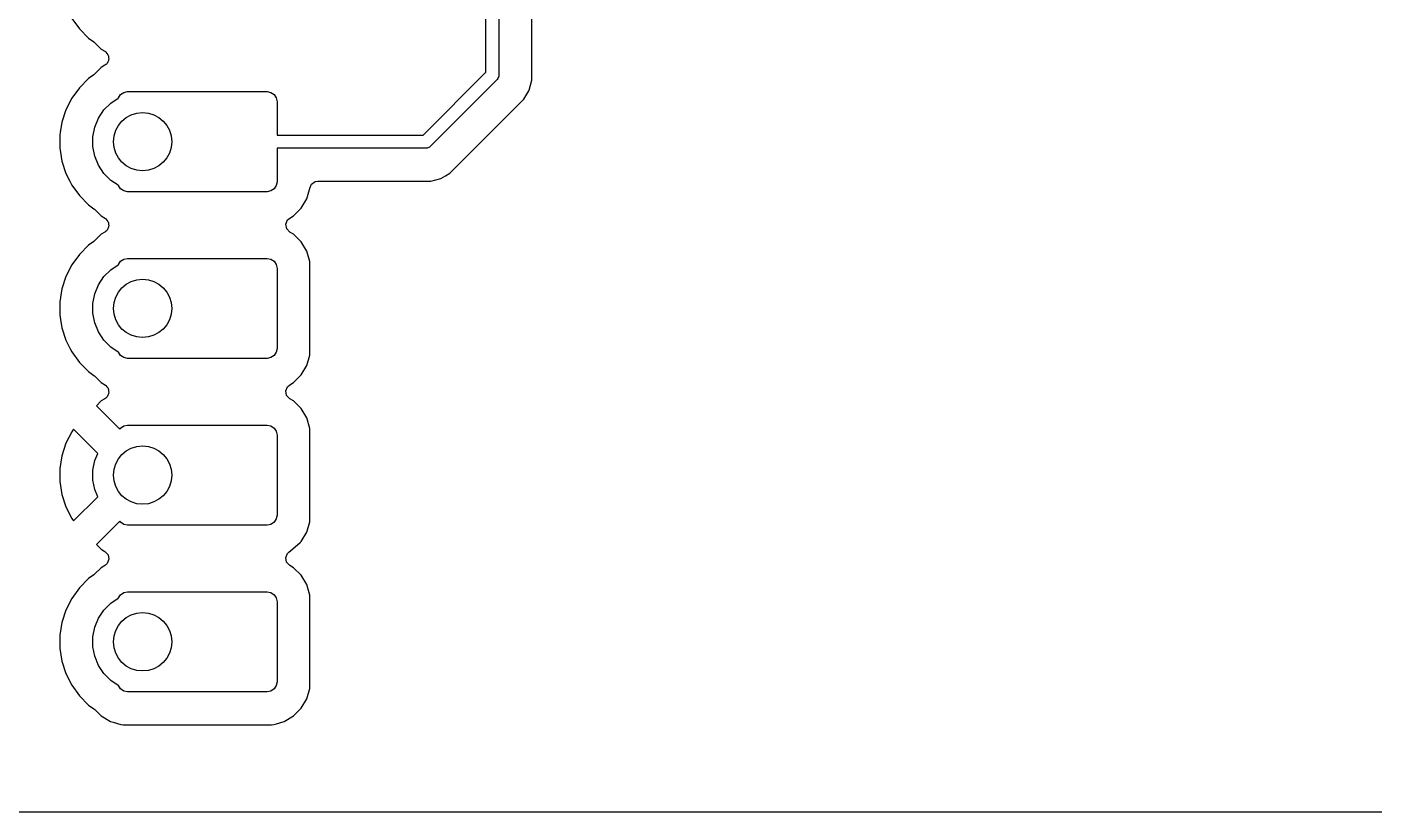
# Model space of a CAD drawing. Extents: x 78 to 227, y -124 to -75.
# Drawn here: x 145.05 to 165.59, y -123.88 to -111.92 of the extents above; entities that cross this region are included whole.
import ezdxf

# ---------------------------------------------------------------- set-up
doc = ezdxf.new("R2010")
doc.units = 0
doc.layers.add('BLACK', color=7, linetype='CONTINUOUS')

msp = doc.modelspace()

# ---------------------------------------------------------------- linework, layer by layer
at = {"layer": 'BLACK', "linetype": 'CONTINUOUS'}
for p, q in [((152.046, -112.607578), (152.046, -96.647)), ((152.246, -96.688422), (152.246, -112.649)), ((152.7465, -112.56233), (152.7465, -96.947097)), ((145.732213, -111.786694), (145.849019, -111.947464)), ((145.849019, -111.947464), (145.849021, -111.947466)), ((145.849021, -111.947466), (145.989539, -112.087984)), ((145.989539, -112.087984), (146.06906, -112.145758)), ((146.06906, -112.145758), (146.075824, -112.151039)), ((146.075824, -112.151039), (146.079998, -112.154537)), ((146.079998, -112.154537), (146.180053, -112.254592)), ((146.180053, -112.254592), (146.245737, -112.293437)), ((146.245737, -112.293437), (146.253522, -112.299962)), ((146.253522, -112.299962), (146.267488, -112.320926)), ((146.267488, -112.320926), (146.284679, -112.339338)), ((146.284679, -112.339338), (146.286528, -112.349506)), ((146.286528, -112.349506), (146.29226, -112.35811)), ((146.29226, -112.35811), (146.292674, -112.383297)), ((146.180046, -112.535413), (146.083854, -112.631604)), ((146.180053, -112.535408), (146.180046, -112.535413)), ((146.236996, -112.501732), (146.180053, -112.535408)), ((146.249871, -112.490575), (146.236996, -112.501732)), ((146.256609, -112.487363), (146.249871, -112.490575)), ((146.260122, -112.481692), (146.256609, -112.487363)), ((146.270536, -112.472669), (146.260122, -112.481692)), ((146.280143, -112.449381), (146.270536, -112.472669)), ((146.29341, -112.42797), (146.280143, -112.449381)), ((146.292674, -112.383297), (146.297182, -112.408079)), ((146.297182, -112.408079), (146.293239, -112.417634)), ((146.293239, -112.417634), (146.29341, -112.42797)), ((152.746501, -112.562348), (152.7465, -112.56233)), ((152.746501, -112.569943), (152.746501, -112.562348)), ((145.989536, -112.702018), (145.849021, -112.842533)), ((146.069061, -112.644239), (145.989536, -112.702018)), ((146.083854, -112.631604), (146.069061, -112.644239)), ((151.088578, -113.565), (152.046, -112.607578)), ((152.216711, -112.719711), (151.200711, -113.735711)), ((152.229147, -112.704557), (152.216711, -112.719711)), ((152.244079, -112.668509), (152.229147, -112.704557)), ((152.246, -112.649), (152.244079, -112.668509)), ((152.705577, -112.880785), (152.746501, -112.728057)), ((152.746501, -112.728057), (152.746501, -112.569943)), ((145.849021, -112.842533), (145.732213, -113.003305)), ((146.442601, -112.997079), (146.475637, -112.947637)), ((146.475637, -112.947637), (146.525079, -112.914601)), ((146.525079, -112.914601), (146.5834, -112.903)), ((146.5834, -112.903), (148.7106, -112.903)), ((148.7106, -112.903), (148.768921, -112.914601)), ((148.768921, -112.914601), (148.818363, -112.947637)), ((148.818363, -112.947637), (148.851399, -112.997079)), ((152.62652, -113.017716), (152.699843, -112.890716)), ((152.699843, -112.890716), (152.705577, -112.880785)), ((145.641993, -113.18037), (145.580587, -113.369362)), ((145.641994, -113.180367), (145.641993, -113.18037)), ((145.732213, -113.003305), (145.641994, -113.180367)), ((146.139976, -113.305796), (146.222966, -113.181592)), ((146.222966, -113.181592), (146.328592, -113.075966)), ((146.328592, -113.075966), (146.441979, -113.000203)), ((146.441979, -113.000203), (146.442601, -112.997079)), ((148.851399, -112.997079), (148.863, -113.0554)), ((148.863, -113.0554), (148.863, -113.565)), ((151.620728, -114.023506), (152.504506, -113.139728)), ((152.504506, -113.139728), (152.504511, -113.139724)), ((152.504511, -113.139724), (152.514714, -113.12952)), ((152.514714, -113.12952), (152.514716, -113.12952)), ((152.514716, -113.12952), (152.62652, -113.017716)), ((145.580587, -113.369362), (145.5563, -113.522706)), ((146.082811, -113.443803), (146.139976, -113.305796)), ((145.5563, -113.522706), (145.5495, -113.565639)), ((145.5495, -113.565639), (145.5495, -113.764361)), ((146.053669, -113.590311), (146.082811, -113.443803)), ((146.053669, -113.739689), (146.053669, -113.590311)), ((148.863, -113.565), (151.088578, -113.565)), ((145.5495, -113.764361), (145.55459, -113.7965)), ((145.55459, -113.7965), (145.580587, -113.960637)), ((146.082811, -113.886197), (146.053669, -113.739689)), ((151.13, -113.765), (148.863, -113.765)), ((148.863, -113.765), (148.863, -114.2746)), ((151.149509, -113.763079), (151.13, -113.765)), ((151.185557, -113.748147), (151.149509, -113.763079)), ((151.200711, -113.735711), (151.185557, -113.748147)), ((145.580587, -113.960637), (145.641993, -114.149629)), ((146.139976, -114.024204), (146.082811, -113.886197)), ((145.641993, -114.149629), (145.641994, -114.149632)), ((145.641994, -114.149632), (145.700682, -114.264812)), ((146.222966, -114.148408), (146.139976, -114.024204)), ((146.328592, -114.254034), (146.222966, -114.148408)), ((151.361785, -114.224577), (151.430334, -114.185)), ((151.430334, -114.185), (151.498716, -114.14552)), ((151.498716, -114.14552), (151.61052, -114.033716)), ((151.61052, -114.033714), (151.620724, -114.023511)), ((151.61052, -114.033716), (151.61052, -114.033714)), ((151.620724, -114.023511), (151.620728, -114.023506)), ((145.700682, -114.264812), (145.732213, -114.326694)), ((145.732213, -114.326694), (145.849019, -114.487464)), ((146.441979, -114.329796), (146.328592, -114.254034)), ((146.442601, -114.332921), (146.441979, -114.329796)), ((146.475637, -114.382363), (146.442601, -114.332921)), ((146.525079, -114.415399), (146.475637, -114.382363)), ((148.818363, -114.382363), (148.768921, -114.415399)), ((148.851399, -114.332921), (148.818363, -114.382363)), ((148.863, -114.2746), (148.851399, -114.332921)), ((149.314564, -114.535959), (149.356375, -114.392046)), ((149.356375, -114.392046), (149.360586, -114.377552)), ((149.360586, -114.377552), (149.361726, -114.371312)), ((149.361726, -114.371312), (149.363512, -114.371638)), ((149.363512, -114.371638), (149.385294, -114.314486)), ((149.385294, -114.314486), (149.441524, -114.273013)), ((149.441524, -114.273013), (149.48403, -114.2655)), ((149.48403, -114.2655), (151.043331, -114.2655)), ((151.043331, -114.2655), (151.043347, -114.265501)), ((151.043347, -114.265501), (151.050943, -114.265501)), ((151.050943, -114.265501), (151.209054, -114.265501)), ((151.209054, -114.265501), (151.209057, -114.265501)), ((151.209057, -114.265501), (151.361785, -114.224577)), ((145.849019, -114.487464), (145.849021, -114.487466)), ((145.849021, -114.487466), (145.989539, -114.627984)), ((146.5834, -114.427), (146.525079, -114.415399)), ((148.7106, -114.427), (146.5834, -114.427)), ((148.768921, -114.415399), (148.7106, -114.427)), ((149.230592, -114.677947), (149.314564, -114.535959)), ((145.989539, -114.627984), (146.06906, -114.685758)), ((146.06906, -114.685758), (146.075824, -114.691039)), ((146.075824, -114.691039), (146.079998, -114.694537)), ((146.079998, -114.694537), (146.180053, -114.794592)), ((146.180053, -114.794592), (146.245737, -114.833437)), ((149.057004, -114.828268), (149.113947, -114.794592)), ((149.113947, -114.794592), (149.230592, -114.677947)), ((146.249871, -115.030575), (146.236996, -115.041732)), ((146.245737, -114.833437), (146.253522, -114.839962)), ((146.256609, -115.027363), (146.249871, -115.030575)), ((146.253522, -114.839962), (146.267488, -114.860926)), ((146.260122, -115.021692), (146.256609, -115.027363)), ((146.270536, -115.012669), (146.260122, -115.021692)), ((146.267488, -114.860926), (146.284679, -114.879338)), ((146.280143, -114.989381), (146.270536, -115.012669)), ((146.29341, -114.96797), (146.280143, -114.989381)), ((146.284679, -114.879338), (146.286528, -114.889506)), ((146.286528, -114.889506), (146.29226, -114.89811)), ((146.29226, -114.89811), (146.292674, -114.923297)), ((146.292674, -114.923297), (146.297182, -114.948079)), ((146.297182, -114.948079), (146.293239, -114.957634)), ((146.293239, -114.957634), (146.29341, -114.96797)), ((148.996817, -114.921921), (149.023462, -114.857332)), ((149.009321, -114.990663), (148.996817, -114.921921)), ((149.057004, -115.041732), (149.009321, -114.990663)), ((149.023462, -114.857332), (149.057004, -114.828268)), ((146.069061, -115.184239), (145.989536, -115.242018)), ((146.083854, -115.171604), (146.069061, -115.184239)), ((146.180046, -115.075413), (146.083854, -115.171604)), ((146.180053, -115.075408), (146.180046, -115.075413)), ((146.236996, -115.041732), (146.180053, -115.075408)), ((149.113944, -115.075406), (149.057004, -115.041732)), ((149.113952, -115.075412), (149.113944, -115.075406)), ((149.230587, -115.192047), (149.113952, -115.075412)), ((149.23059, -115.192051), (149.230587, -115.192047)), ((149.230592, -115.192053), (149.23059, -115.192051)), ((149.314564, -115.334041), (149.230592, -115.192053)), ((145.849021, -115.382533), (145.732213, -115.543305)), ((145.989536, -115.242018), (145.849021, -115.382533)), ((149.314564, -115.334042), (149.314564, -115.334041)), ((149.314565, -115.334045), (149.314564, -115.334042)), ((149.360555, -115.492343), (149.314565, -115.334045)), ((145.732213, -115.543305), (145.641994, -115.720367)), ((146.222966, -115.721592), (146.328592, -115.615966)), ((146.328592, -115.615966), (146.441979, -115.540203)), ((146.441979, -115.540203), (146.442601, -115.537079)), ((146.442601, -115.537079), (146.475637, -115.487637)), ((146.475637, -115.487637), (146.525079, -115.454601)), ((146.525079, -115.454601), (146.5834, -115.443)), ((146.5834, -115.443), (148.7106, -115.443)), ((148.7106, -115.443), (148.768921, -115.454601)), ((148.768921, -115.454601), (148.818363, -115.487637)), ((148.818363, -115.487637), (148.851399, -115.537079)), ((148.851399, -115.537079), (148.863, -115.5954)), ((148.863, -115.5954), (148.863, -116.8146)), ((149.360587, -115.492452), (149.360555, -115.492343)), ((149.3635, -115.529466), (149.360587, -115.492452)), ((149.3635, -116.880534), (149.3635, -115.529466)), ((145.641993, -115.72037), (145.580587, -115.909362)), ((145.641994, -115.720367), (145.641993, -115.72037)), ((146.082811, -115.983803), (146.139976, -115.845796)), ((146.139976, -115.845796), (146.222966, -115.721592)), ((145.580587, -115.909362), (145.5495, -116.105639)), ((146.053669, -116.130311), (146.082811, -115.983803)), ((145.5495, -116.105639), (145.5495, -116.304361)), ((146.053669, -116.279689), (146.053669, -116.130311)), ((145.5495, -116.304361), (145.560464, -116.373584)), ((145.560464, -116.373584), (145.580587, -116.500637)), ((146.082811, -116.426197), (146.053669, -116.279689)), ((146.139976, -116.564204), (146.082811, -116.426197)), ((145.580587, -116.500637), (145.641993, -116.689629)), ((146.222966, -116.688408), (146.139976, -116.564204)), ((145.641993, -116.689629), (145.641994, -116.689632)), ((145.641994, -116.689632), (145.708554, -116.820261)), ((145.708554, -116.820261), (145.732213, -116.866694)), ((145.732213, -116.866694), (145.849019, -117.027464)), ((146.328592, -116.794034), (146.222966, -116.688408)), ((146.441979, -116.869796), (146.328592, -116.794034)), ((146.442601, -116.872921), (146.441979, -116.869796)), ((146.475637, -116.922363), (146.442601, -116.872921)), ((148.851399, -116.872921), (148.818363, -116.922363)), ((148.863, -116.8146), (148.851399, -116.872921)), ((145.849019, -117.027464), (145.849021, -117.027466)), ((145.849021, -117.027466), (145.989539, -117.167984)), ((146.525079, -116.955399), (146.475637, -116.922363)), ((146.5834, -116.967), (146.525079, -116.955399)), ((148.7106, -116.967), (146.5834, -116.967)), ((148.768921, -116.955399), (148.7106, -116.967)), ((148.818363, -116.922363), (148.768921, -116.955399)), ((149.230592, -117.217947), (149.314564, -117.075959)), ((149.314564, -117.075959), (149.360587, -116.917548)), ((149.360587, -116.917548), (149.3635, -116.880534)), ((145.989539, -117.167984), (146.06906, -117.225758)), ((146.06906, -117.225758), (146.075786, -117.231007)), ((146.075786, -117.231007), (146.079979, -117.234518)), ((146.079979, -117.234518), (146.180053, -117.334592)), ((149.113947, -117.334592), (149.230592, -117.217947)), ((146.180053, -117.334592), (146.246208, -117.373716)), ((146.246208, -117.373716), (146.253975, -117.38022)), ((146.253975, -117.38022), (146.267962, -117.401197)), ((146.267962, -117.401197), (146.28517, -117.419627)), ((146.28517, -117.419627), (146.287015, -117.429773)), ((146.287015, -117.429773), (146.292736, -117.438353)), ((146.292736, -117.438353), (146.293161, -117.463564)), ((146.293161, -117.463564), (146.297673, -117.488369)), ((146.297673, -117.488369), (146.29374, -117.4979)), ((148.996326, -117.462211), (149.022972, -117.397622)), ((149.008829, -117.530953), (148.996326, -117.462211)), ((149.022972, -117.397622), (149.056514, -117.368558)), ((149.056514, -117.368558), (149.113941, -117.334596)), ((149.113941, -117.334596), (149.113942, -117.334594)), ((149.113942, -117.334594), (149.113947, -117.334592)), ((146.180357, -117.61581), (146.10836, -117.687806)), ((146.10836, -117.687806), (146.10836, -117.687807)), ((146.10836, -117.687807), (146.464643, -118.04409)), ((146.18037, -117.6158), (146.180357, -117.61581)), ((146.237487, -117.582021), (146.18037, -117.6158)), ((146.250391, -117.570838), (146.237487, -117.582021)), ((146.257137, -117.56762), (146.250391, -117.570838)), ((146.260643, -117.561956), (146.257137, -117.56762)), ((146.271028, -117.552958), (146.260643, -117.561956)), ((146.280643, -117.529649), (146.271028, -117.552958)), ((146.293915, -117.508212), (146.280643, -117.529649)), ((146.29374, -117.4979), (146.293915, -117.508212)), ((149.056513, -117.582022), (149.008829, -117.530953)), ((149.113634, -117.615803), (149.056513, -117.582022)), ((149.113643, -117.61581), (149.113634, -117.615803)), ((149.230189, -117.732356), (149.113643, -117.61581)), ((149.230196, -117.732365), (149.230189, -117.732356)), ((149.314102, -117.874242), (149.230196, -117.732365)), ((149.360089, -118.032533), (149.314102, -117.874242)), ((145.732643, -118.083564), (145.642457, -118.260562)), ((145.759729, -118.046283), (145.732643, -118.083564)), ((145.75973, -118.046282), (145.759729, -118.046283)), ((146.128045, -118.414598), (145.75973, -118.046282)), ((146.464643, -118.04409), (146.475637, -118.027637)), ((146.475637, -118.027637), (146.525079, -117.994601)), ((146.525079, -117.994601), (146.5834, -117.983)), ((146.5834, -117.983), (148.7106, -117.983)), ((148.7106, -117.983), (148.768921, -117.994601)), ((148.768921, -117.994601), (148.818363, -118.027637)), ((148.818363, -118.027637), (148.851399, -118.077079)), ((148.851399, -118.077079), (148.863, -118.1354)), ((149.362998, -118.069508), (149.360089, -118.032533)), ((149.362999, -118.06953), (149.362998, -118.069508)), ((149.362999, -119.420488), (149.362999, -118.06953)), ((145.642457, -118.260562), (145.581075, -118.449476)), ((148.863, -118.1354), (148.863, -119.3546)), ((145.581075, -118.449479), (145.55, -118.645678)), ((145.581075, -118.449476), (145.581075, -118.449479)), ((146.082811, -118.523803), (146.128045, -118.414598)), ((145.55, -118.645678), (145.55, -118.844321)), ((146.053669, -118.670311), (146.082811, -118.523803)), ((146.053669, -118.819689), (146.053669, -118.670311)), ((145.55, -118.844321), (145.581075, -119.04052)), ((146.082811, -118.966197), (146.053669, -118.819689)), ((145.581075, -119.04052), (145.581075, -119.040523)), ((145.581075, -119.040523), (145.642457, -119.229437)), ((145.759731, -119.443716), (146.128045, -119.075401)), ((146.128045, -119.075401), (146.082811, -118.966197)), ((145.642457, -119.229437), (145.732641, -119.406432)), ((145.732641, -119.406432), (145.75973, -119.443715)), ((145.75973, -119.443715), (145.759731, -119.443716)), ((146.464642, -119.445908), (146.10836, -119.802191)), ((146.475637, -119.462363), (146.464642, -119.445908)), ((146.525079, -119.495399), (146.475637, -119.462363)), ((146.5834, -119.507), (146.525079, -119.495399)), ((148.7106, -119.507), (146.5834, -119.507)), ((148.768921, -119.495399), (148.7106, -119.507)), ((148.818363, -119.462363), (148.768921, -119.495399)), ((148.851399, -119.412921), (148.818363, -119.462363)), ((148.863, -119.3546), (148.851399, -119.412921)), ((149.314103, -119.615753), (149.360088, -119.457473)), ((149.360088, -119.457473), (149.360089, -119.457467)), ((149.360089, -119.457467), (149.362999, -119.420488)), ((149.230196, -119.757634), (149.314102, -119.615756)), ((149.314102, -119.615756), (149.314103, -119.615753)), ((146.10836, -119.802191), (146.18036, -119.874192)), ((146.18036, -119.874192), (146.180364, -119.874195)), ((146.180364, -119.874195), (146.237486, -119.907977)), ((146.237486, -119.907977), (146.285169, -119.959046)), ((146.285169, -119.959046), (146.297673, -120.027788)), ((148.996326, -120.00163), (149.022972, -119.93704)), ((149.022972, -119.93704), (149.039817, -119.919813)), ((149.039817, -119.919813), (149.103726, -119.866059)), ((149.103726, -119.866059), (149.217299, -119.770533)), ((149.217299, -119.770533), (149.230189, -119.757643)), ((149.230189, -119.757643), (149.230196, -119.757634)), ((146.180053, -120.155408), (146.07999, -120.255469)), ((146.246204, -120.116285), (146.180053, -120.155408)), ((146.253975, -120.109779), (146.246204, -120.116285)), ((146.271028, -120.092377), (146.253975, -120.109779)), ((146.297673, -120.027788), (146.271028, -120.092377)), ((149.008829, -120.070371), (148.996326, -120.00163)), ((149.056511, -120.12144), (149.008829, -120.070371)), ((149.113947, -120.155408), (149.056511, -120.12144)), ((149.113949, -120.15541), (149.113947, -120.155408)), ((149.113952, -120.155412), (149.113949, -120.15541)), ((149.230587, -120.272047), (149.113952, -120.155412)), ((145.989536, -120.322018), (145.849021, -120.462533)), ((146.069061, -120.264239), (145.989536, -120.322018)), ((146.074598, -120.259509), (146.069061, -120.264239)), ((146.075784, -120.258992), (146.074598, -120.259509)), ((146.07999, -120.255469), (146.075784, -120.258992)), ((149.23059, -120.272051), (149.230587, -120.272047)), ((149.230592, -120.272053), (149.23059, -120.272051)), ((149.314564, -120.414041), (149.230592, -120.272053)), ((145.849021, -120.462533), (145.732213, -120.623305)), ((146.442601, -120.617079), (146.475637, -120.567637)), ((146.475637, -120.567637), (146.525079, -120.534601)), ((146.525079, -120.534601), (146.5834, -120.523)), ((146.5834, -120.523), (148.7106, -120.523)), ((148.7106, -120.523), (148.768921, -120.534601)), ((148.768921, -120.534601), (148.818363, -120.567637)), ((148.818363, -120.567637), (148.851399, -120.617079)), ((149.314564, -120.414042), (149.314564, -120.414041)), ((149.314565, -120.414045), (149.314564, -120.414042)), ((149.339996, -120.501579), (149.314565, -120.414045)), ((149.360587, -120.572452), (149.339996, -120.501579)), ((149.3635, -120.609466), (149.360587, -120.572452)), ((145.732213, -120.623305), (145.641994, -120.800367)), ((146.222966, -120.801592), (146.328592, -120.695966)), ((146.328592, -120.695966), (146.441979, -120.620203)), ((146.441979, -120.620203), (146.442601, -120.617079)), ((148.851399, -120.617079), (148.863, -120.6754)), ((148.863, -120.6754), (148.863, -121.8946)), ((149.3635, -121.960534), (149.3635, -120.609466)), ((145.641993, -120.80037), (145.580587, -120.989362)), ((145.641994, -120.800367), (145.641993, -120.80037)), ((146.082811, -121.063803), (146.139976, -120.925796)), ((146.139976, -120.925796), (146.222966, -120.801592)), ((145.580587, -120.989362), (145.5495, -121.185639)), ((145.5495, -121.185639), (145.5495, -121.38436)), ((146.053669, -121.210311), (146.082811, -121.063803)), ((145.5495, -121.38436), (145.580587, -121.580637)), ((146.053669, -121.359689), (146.053669, -121.210311)), ((146.082811, -121.506197), (146.053669, -121.359689)), ((145.580587, -121.580637), (145.641993, -121.769629)), ((146.139976, -121.644204), (146.082811, -121.506197)), ((145.641993, -121.769629), (145.641994, -121.769632)), ((145.641994, -121.769632), (145.732213, -121.946694)), ((146.222966, -121.768408), (146.139976, -121.644204)), ((146.328592, -121.874034), (146.222966, -121.768408)), ((145.732213, -121.946694), (145.849019, -122.107464)), ((146.441979, -121.949796), (146.328592, -121.874034)), ((146.442601, -121.952921), (146.441979, -121.949796)), ((146.475637, -122.002363), (146.442601, -121.952921)), ((146.525079, -122.035399), (146.475637, -122.002363)), ((148.818363, -122.002363), (148.768921, -122.035399)), ((148.851399, -121.952921), (148.818363, -122.002363)), ((148.863, -121.8946), (148.851399, -121.952921)), ((149.314564, -122.155959), (149.360587, -121.997548)), ((149.360587, -121.997548), (149.3635, -121.960534)), ((145.849019, -122.107464), (145.849021, -122.107466)), ((145.849021, -122.107466), (145.989539, -122.247984)), ((146.5834, -122.047), (146.525079, -122.035399)), ((148.7106, -122.047), (146.5834, -122.047)), ((148.768921, -122.035399), (148.7106, -122.047)), ((149.230592, -122.297947), (149.314564, -122.155959)), ((145.989539, -122.247984), (146.06906, -122.305758)), ((146.06906, -122.305758), (146.083851, -122.31839)), ((146.083851, -122.31839), (146.180053, -122.414592)), ((146.180053, -122.414592), (146.322041, -122.498564)), ((148.971959, -122.498564), (149.113947, -122.414592)), ((149.113947, -122.414592), (149.230592, -122.297947)), ((146.322041, -122.498564), (146.363816, -122.510701)), ((146.363816, -122.510701), (146.480447, -122.544586)), ((146.480447, -122.544586), (146.48045, -122.544586)), ((146.48045, -122.544586), (146.480452, -122.544587)), ((146.480452, -122.544587), (146.517466, -122.5475)), ((146.517466, -122.5475), (146.517474, -122.5475)), ((146.517474, -122.5475), (148.776526, -122.5475)), ((148.776526, -122.5475), (148.776534, -122.5475)), ((148.776534, -122.5475), (148.813548, -122.544587)), ((148.813548, -122.544587), (148.81355, -122.544586)), ((148.81355, -122.544586), (148.813552, -122.544586)), ((148.813552, -122.544586), (148.855323, -122.532449)), ((148.855323, -122.532449), (148.971959, -122.498564)), ((227.0895, -123.8785), (99.438, -123.8785))]:
    msp.add_line(p, q, dxfattribs=at)
at = {"layer": 'BLACK'}
for centre in [(146.812, -113.665), (146.812, -116.205), (146.812, -118.745), (146.812, -121.285)]:
    msp.add_circle(centre, 0.4445, dxfattribs=at)
at = {"layer": 'WHITE'}
for centre in [(146.812, -113.665), (146.812, -116.205), (146.812, -118.745), (146.812, -121.285)]:
    msp.add_circle(centre, 0.4445, dxfattribs=at)

doc.saveas('drawing.dxf')
